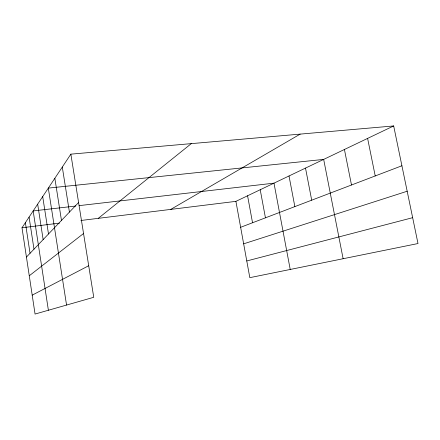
<?xml version="1.0" encoding="UTF-8"?>
<svg xmlns="http://www.w3.org/2000/svg" width="440" height="440" viewBox="0 0 440 440"><rect width="100%" height="100%" fill="white"/><g stroke="black" fill="none" stroke-linecap="round" stroke-linejoin="round"><path stroke-width="0.66" d="M70.857 154.154L93.748 297.297L35.062 314.055L22 227.761L70.857 154.154L393.674 125.945L418 243.535L249.816 277.656L235.912 201.355L393.674 125.945M26.439 257.07L78.59 202.516M98.274 218.345L191.29 143.632M29.266 275.776L83.545 233.514M170.781 209.391L300.185 134.118M32.203 295.147L88.699 265.738M240.636 227.293L401.913 165.764M243.65 243.832L407.182 191.24M246.774 260.959L412.654 217.679M22 227.761L59.488 223.13M80.889 220.49L235.912 201.355M75.779 206.024L33.165 210.936L48.389 310.25M79.139 205.634L273.983 183.156L290.219 269.462M367.609 138.408L375.221 175.951M344.427 149.49L351.494 184.998M343.123 258.726L323.67 159.406L48.312 188.111L66.556 305.063M305.503 168.091L311.702 200.184M289.014 175.972L294.85 206.608M260.216 189.734L265.447 217.828M247.572 195.778L252.538 222.756M62.293 167.057L69.427 212.097M54.846 178.272L61.468 220.424M42.697 196.576L48.499 233.992M37.675 204.138L43.142 239.597M29.084 217.085L33.985 249.178M25.383 222.668L30.036 253.303"/></g></svg>
